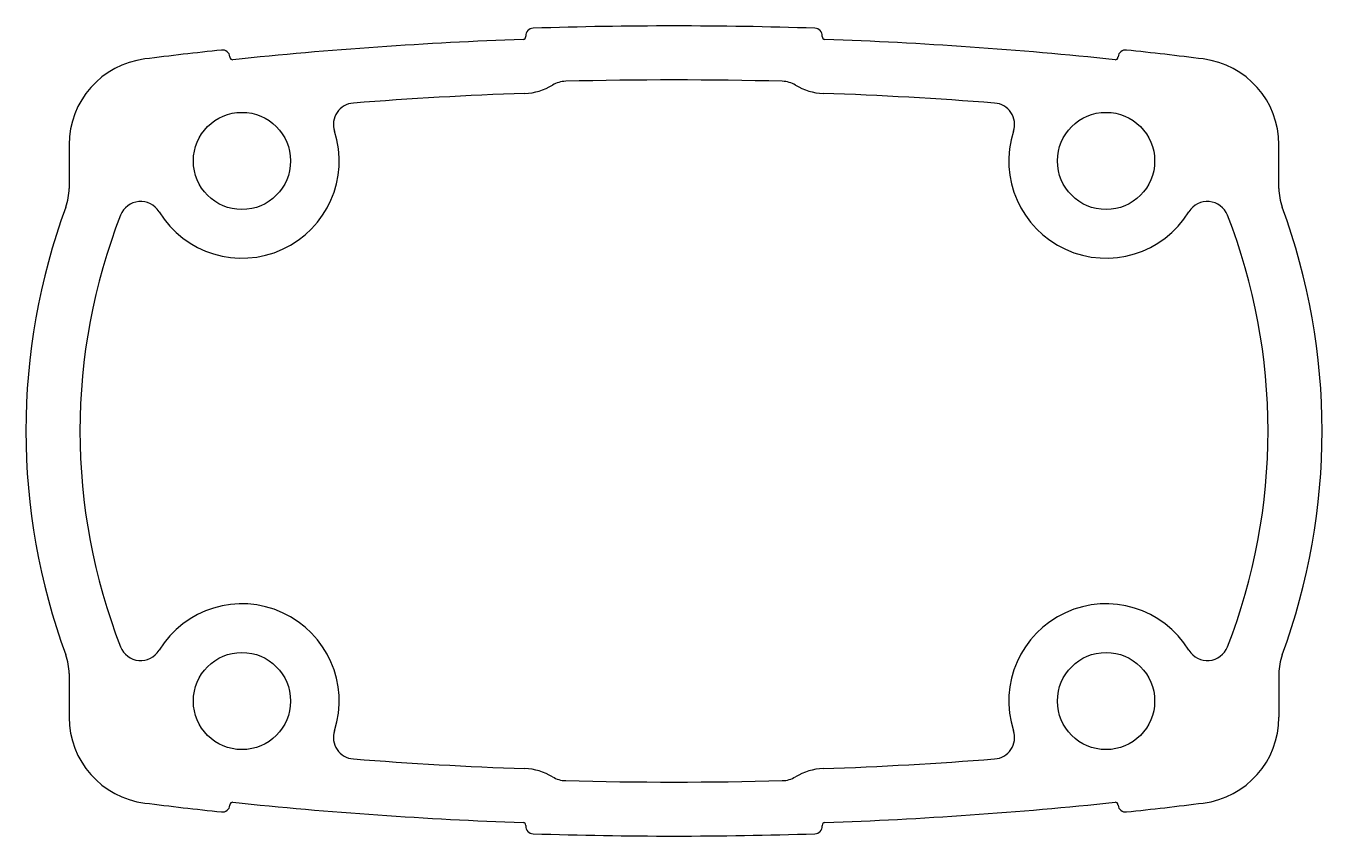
# Model space of a CAD drawing. Extents: x 2002.1 to 2074.1, y 1908.1 to 1953.1.
import ezdxf

# ---------------------------------------------------------------- set-up
doc = ezdxf.new("R2010")
doc.units = 0
doc.layers.get('0').update_dxf_attribs({"linetype": 'CONTINUOUS'})

msp = doc.modelspace()

# ---------------------------------------------------------------- linework, layer by layer
for p, q in [((2029.902, 1952.498), (2029.901, 1952.528)), ((2046.371, 1952.498), (2046.372, 1952.528)), ((2013.473, 1951.349), (2013.47, 1951.379)), ((2062.8, 1951.349), (2062.803, 1951.379)), ((2004.537, 1946.494), (2004.537, 1944.062)), ((2071.737, 1944.062), (2071.737, 1946.494)), ((2004.537, 1917.122), (2004.537, 1914.689)), ((2071.737, 1917.122), (2071.737, 1914.689)), ((2013.473, 1909.834), (2013.47, 1909.805)), ((2062.8, 1909.834), (2062.803, 1909.805)), ((2029.902, 1908.685), (2029.901, 1908.656)), ((2046.371, 1908.685), (2046.372, 1908.656))]:
    msp.add_line(p, q)
for centre in [(2014.137, 1945.592), (2062.137, 1945.592), (2014.137, 1915.592), (2062.137, 1915.592)]:
    msp.add_circle(centre, 2.7)
for centre, radius, start, end in [((2030.321, 1952.542), 0.42, 91.89802, 182), ((2038.137, 1716.692), 236.4, 88.10198, 91.89802), ((2045.952, 1952.542), 0.42, 358.00005, 88.10198), ((2038.137, 1716.692), 235.8, 92.03642, 95.96357), ((2029.752, 1952.493), 0.15, 272.03642, 2.00003), ((2046.521, 1952.493), 0.15, 178, 267.96432), ((2038.137, 1716.692), 235.8, 84.03642, 87.96357), ((2009.337, 1946.494), 4.8, 97.14334, 180), ((2038.137, 1716.692), 236.4, 96.10198, 97.14335), ((2013.052, 1951.335), 0.42, 6, 96.10198), ((2013.622, 1951.365), 0.15, 185.99999, 275.96424), ((2062.651, 1951.365), 0.15, 264.03642, 354.00004), ((2063.221, 1951.335), 0.42, 83.8979, 174.00001), ((2038.137, 1716.692), 236.4, 82.85664, 83.89802), ((2066.937, 1946.494), 4.8, 0, 82.85665), ((2029.737, 1952.542), 3.2, 272.03979, 301.02766), ((2032.16, 1948.515), 1.5, 91.4768, 121.02766), ((2038.137, 1716.692), 233.4, 88.5232, 91.4768), ((2044.113, 1948.515), 1.5, 58.97234, 88.5232), ((2046.536, 1952.542), 3.2, 238.97234, 267.96021), ((2038.139, 1716.658), 232.834, 92.03979, 94.38723), ((2038.135, 1716.658), 232.834, 85.61277, 87.96021), ((2020.419, 1947.613), 1.2, 94.38723, 197.83408), ((2055.854, 1947.613), 1.2, 342.16592, 85.61277), ((2014.137, 1945.592), 5.4, 211.49686, 17.83408), ((2062.137, 1945.592), 5.4, 162.16592, 328.50314), ((2001.537, 1944.062), 3, 339.79478, 360), ((2074.737, 1944.062), 3, 180, 200.20522), ((2008.509, 1942.143), 1.2, 31.49686, 158.69917), ((2067.764, 1942.143), 1.2, 21.30083, 148.50314), ((2038.137, 1930.592), 36, 159.79478, 200.20522), ((2038.137, 1930.592), 33, 158.69917, 201.30083), ((2038.137, 1930.592), 33, 338.69917, 21.30083), ((2038.137, 1930.592), 36, 339.79478, 20.20522), ((2014.137, 1915.592), 5.4, 342.16592, 148.50314), ((2062.137, 1915.592), 5.4, 31.49686, 197.83408), ((2001.537, 1917.122), 3, 0, 20.20522), ((2008.509, 1919.04), 1.2, 201.30083, 328.50314), ((2067.764, 1919.04), 1.2, 211.49686, 338.69917), ((2074.737, 1917.122), 3, 159.79478, 180), ((2009.337, 1914.689), 4.8, 180, 262.85665), ((2066.937, 1914.689), 4.8, 277.14334, 0), ((2020.419, 1913.57), 1.2, 162.16592, 265.61277), ((2055.854, 1913.57), 1.2, 274.38723, 17.83408), ((2038.139, 2144.525), 232.834, 265.61277, 267.96021), ((2038.135, 2144.525), 232.834, 272.03979, 274.38723), ((2029.737, 1908.641), 3.2, 58.97234, 87.96021), ((2046.536, 1908.641), 3.2, 92.03979, 121.02766), ((2032.16, 1912.669), 1.5, 238.97234, 268.5232), ((2038.137, 2144.492), 233.4, 268.5232, 271.4768), ((2044.113, 1912.669), 1.5, 271.4768, 301.02766), ((2038.137, 2144.492), 236.4, 262.85664, 263.89802), ((2013.052, 1909.849), 0.42, 263.8979, 354.00001), ((2013.622, 1909.819), 0.15, 84.03643, 174.00004), ((2038.137, 2144.492), 235.8, 264.03642, 267.96358), ((2038.137, 2144.492), 235.8, 272.03642, 275.96357), ((2062.651, 1909.819), 0.15, 5.99999, 95.96424), ((2063.221, 1909.849), 0.42, 186, 276.10198), ((2038.137, 2144.492), 236.4, 276.10198, 277.14335), ((2029.752, 1908.691), 0.15, 358, 87.96432), ((2046.521, 1908.691), 0.15, 92.03642, 182.00003), ((2030.321, 1908.641), 0.42, 178.00005, 268.10198), ((2038.137, 2144.492), 236.4, 268.10198, 271.89802), ((2045.952, 1908.641), 0.42, 271.89787, 2)]:
    msp.add_arc(centre, radius, start, end)

doc.saveas('drawing.dxf')
